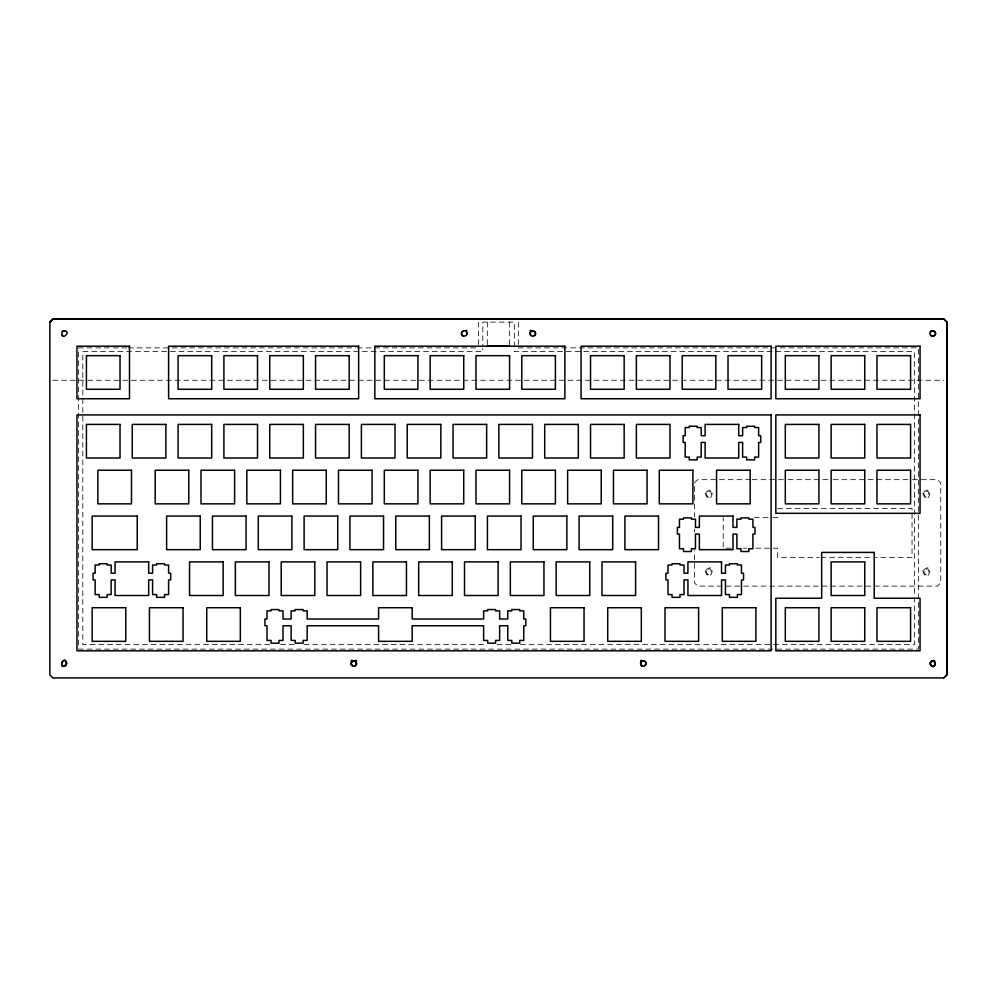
<?xml version="1.0" encoding="UTF-8"?>
<svg xmlns="http://www.w3.org/2000/svg" width="997" height="997" viewBox="0 0 997 997"><rect width="100%" height="100%" fill="white"/><g stroke="black" fill="none" stroke-linecap="round" stroke-linejoin="round"><path stroke-width="0.75" stroke-dasharray="4.99 3.74" d="M126.881 347.878L78.626 347.878L78.626 649.122L918.399 649.122L918.399 347.878L518.34 347.878M128.439 347.878L355.667 347.878M357.225 347.878L478.622 347.878M52.841 380.243L943.91 380.243M750.629 479.669L697.688 479.669L694.386 482.972L694.386 516.758M752.174 479.669L786.434 479.669M787.991 479.669L831.585 479.669M833.143 479.669L910.996 479.669M912.554 479.669L937.467 479.669L940.757 482.972L940.757 582.809L937.467 586.111L697.688 586.111L694.386 582.809L694.386 550.556M777.61 508.458L912.043 508.458L912.043 557.348L873.409 557.348M754.305 517.63L771.404 517.63M772.949 517.63L777.61 517.63L777.61 514.577M731 548.176L723.224 548.176L723.224 517.63M743.426 548.176L746.541 548.176M755.863 548.176L777.61 548.176L777.61 557.348L819.335 557.348M820.88 557.348L871.864 557.348M269.676 644.623L82.813 644.623L82.813 351.567L482.797 351.567L482.797 348.464M280.581 644.623L294.601 644.623M303.935 644.623L486.137 644.623M497.042 644.623L511.062 644.623M520.397 644.623L914.386 644.623L914.386 351.567L514.327 351.567L514.327 348.476M694.386 529.046L694.386 532.124M518.34 322.131L518.34 346.358M514.327 346.931L514.327 322.118L482.797 322.118L482.797 346.919M509.666 322.093L509.666 344.601M487.309 322.093L487.309 344.601M478.622 322.131L478.622 346.358M705.153 493.079C710.35 509.679 717.952 481.314 705.153 493.079M706.125 493.341C709.864 505.292 715.335 484.878 706.125 493.341M705.116 570.745C710.325 587.333 717.927 558.981 705.116 570.745M706.088 571.007C709.839 582.958 715.31 562.532 706.088 571.007M922.748 493.079C927.945 509.679 935.547 481.314 922.748 493.079M923.721 493.341C927.459 505.292 932.93 484.878 923.721 493.341M922.748 570.745C927.945 587.333 935.547 558.981 922.748 570.745M923.721 571.007C927.459 582.958 932.93 562.532 923.721 571.007"/><path stroke-width="1.5" d="M534.105 335.864C538.866 332.674 530.367 327.776 529.98 333.484C530.13 338.606 538.193 335.266 534.679 331.54M643.987 660.861C649.919 663.192 641.233 669.847 640.523 663.516C640.909 657.796 649.408 662.706 644.648 665.896M67.023 663.516C55.595 674.633 65.976 649.533 66.201 665.485M356.502 663.516L356.415 662.806C357.587 667.791 348.95 666.644 351.38 662.145C353.648 658.207 359.07 663.628 355.131 665.896M461.574 332.774C460.402 337.16 468.067 337.16 466.895 332.774C465.724 328.387 459.069 332.225 462.296 335.428M466.895 334.194L466.895 332.774M930.014 663.516C938.115 652.674 935.124 675.38 930.101 662.806M934.139 665.896L935.41 662.806L932.756 660.762M934.139 335.864C938.887 332.674 930.4 327.776 930.014 333.484C930.164 338.606 938.214 335.266 934.7 331.54M935.41 664.226L934.7 665.46M535.389 334.194L534.679 335.428M62.3 331.54C59.571 343.766 74.513 328.811 62.3 331.54L63.534 330.83M61.826 662.133L63.521 660.824M461.848 332.113L463.518 330.83M930.375 332.113L932.045 330.83L930.812 331.54L931.385 331.104M930.375 662.145L932.045 660.861L930.812 661.572M49.85 322.093L52.841 319.102L943.91 319.102L947.15 322.33L947.15 674.608L943.847 677.91L52.841 677.91L49.85 674.907L49.85 322.093L52.841 319.14L943.91 319.14M943.823 677.91L947.15 674.608L947.15 322.33L943.91 319.102M530.03 330.83L530.828 330.219M351.056 660.812L351.841 660.213M640.572 660.812L641.358 660.213M352.377 661.136L353.05 660.861L351.006 663.516L352.377 665.896M532.024 330.83L530.08 332.774L530.79 335.428M64.955 666.208L65.628 665.921M642.567 660.861L640.622 662.806L641.894 665.896M932.756 666.27L933.466 666.17M487.309 346.109L509.666 346.109M932.756 330.742L934.139 331.104M932.045 336.139L930.375 334.855M533.445 330.83L534.105 331.104M462.857 335.864L463.518 336.139M930.101 664.226L932.045 666.17M64.955 330.83L65.615 331.104M354.471 660.861L356.141 662.145M64.955 660.824L66.649 662.133M62.848 665.921L63.521 666.208M466.147 330.219L466.932 330.83M62.861 335.864L61.864 334.855M355.667 660.213L356.452 660.812M931.385 665.896L930.375 664.887M641.333 665.46L640.622 664.226M351.816 665.46L351.106 664.226M62.275 665.485L61.552 664.239M535.115 332.113L535.389 332.774M645.931 662.806L646.019 663.516M933.466 336.139L932.756 336.238L933.466 336.139M129.498 346.196L76.956 346.196L76.956 398.75L129.498 398.75L129.498 346.196M358.646 346.196L168.605 346.196L168.605 398.75L358.646 398.75L358.646 346.196M564.875 346.196L374.835 346.196L374.835 398.75L564.875 398.75L564.875 346.196M771.105 346.196L581.064 346.196L581.064 398.75L771.105 398.75L771.105 346.196M920.044 346.196L775.84 346.196L775.84 398.75L920.044 398.75L920.044 346.196M120.026 355.667L86.427 355.667L86.427 389.279L120.026 389.279L120.026 355.667M211.688 355.667L178.077 355.667L178.077 389.279L211.688 389.279L211.688 355.667M257.513 355.667L223.914 355.667L223.914 389.279L257.513 389.279L257.513 355.667M303.35 355.667L269.738 355.667L269.738 389.279L303.35 389.279L303.35 355.667M349.174 355.667L315.563 355.667L315.563 389.279L349.174 389.279L349.174 355.667M417.917 355.667L384.306 355.667L384.306 389.279L417.917 389.279L417.917 355.667M463.742 355.667L430.143 355.667L430.143 389.279L463.742 389.279L463.742 355.667M509.579 355.667L475.968 355.667L475.968 389.279L509.579 389.279L509.579 355.667M555.404 355.667L521.792 355.667L521.792 389.279L555.404 389.279L555.404 355.667M624.147 355.667L590.536 355.667L590.536 389.279L624.147 389.279L624.147 355.667M669.972 355.667L636.373 355.667L636.373 389.279L669.972 389.279L669.972 355.667M715.809 355.667L682.197 355.667L682.197 389.279L715.809 389.279L715.809 355.667M761.633 355.667L728.022 355.667L728.022 389.279L761.633 389.279L761.633 355.667M818.923 355.667L785.312 355.667L785.312 389.279L818.923 389.279L818.923 355.667M864.748 355.667L831.137 355.667L831.137 389.279L864.748 389.279L864.748 355.667M910.573 355.667L876.974 355.667L876.974 389.279L910.573 389.279L910.573 355.667M771.105 414.939L76.956 414.939L76.956 650.804L771.105 650.804L771.105 414.939M920.044 414.939L775.84 414.939L775.84 513.318L920.044 513.318L920.044 414.939M120.026 424.41L86.427 424.41L86.427 458.022L120.026 458.022L120.026 424.41M165.863 424.41L132.252 424.41L132.252 458.022L165.863 458.022L165.863 424.41M211.688 424.41L178.077 424.41L178.077 458.022L211.688 458.022L211.688 424.41M257.513 424.41L223.914 424.41L223.914 458.022L257.513 458.022L257.513 424.41M303.35 424.41L269.738 424.41L269.738 458.022L303.35 458.022L303.35 424.41M349.174 424.41L315.563 424.41L315.563 458.022L349.174 458.022L349.174 424.41M394.999 424.41L361.4 424.41L361.4 458.022L394.999 458.022L394.999 424.41M440.836 424.41L407.225 424.41L407.225 458.022L440.836 458.022L440.836 424.41M486.661 424.41L453.049 424.41L453.049 458.022L486.661 458.022L486.661 424.41M532.485 424.41L498.886 424.41L498.886 458.022L532.485 458.022L532.485 424.41M578.322 424.41L544.711 424.41L544.711 458.022L578.322 458.022L578.322 424.41M624.147 424.41L590.536 424.41L590.536 458.022L624.147 458.022L624.147 424.41M669.972 424.41L636.373 424.41L636.373 458.022L669.972 458.022L669.972 424.41M738.715 424.41L705.116 424.41L705.116 435.714L701.203 435.714L701.203 427.526L697.165 427.526L697.165 426.242L689.226 426.242L689.226 427.526L685.188 427.526L685.188 435.714L683.119 435.714L683.119 442.431L685.188 442.431L685.188 457.1L689.226 457.1L689.226 459.854L697.165 459.854L697.165 457.1L701.203 457.1L701.203 442.431L705.116 442.431L705.116 458.022L738.715 458.022L738.715 442.431L742.628 442.431L742.628 457.1L746.666 457.1L746.666 459.854L754.604 459.854L754.604 457.1L758.642 457.1L758.642 442.431L760.723 442.431L760.723 435.714L758.642 435.714L758.642 427.526L754.604 427.526L754.604 426.242L746.666 426.242L746.666 427.526L742.628 427.526L742.628 435.714L738.715 435.714L738.715 424.41M818.923 424.41L785.312 424.41L785.312 458.022L818.923 458.022L818.923 424.41M864.748 424.41L831.137 424.41L831.137 458.022L864.748 458.022L864.748 424.41M910.573 424.41L876.974 424.41L876.974 458.022L910.573 458.022L910.573 424.41M131.492 470.235L97.88 470.235L97.88 503.846L131.492 503.846L131.492 470.235M188.769 470.235L155.171 470.235L155.171 503.846L188.769 503.846L188.769 470.235M234.607 470.235L200.995 470.235L200.995 503.846L234.607 503.846L234.607 470.235M280.431 470.235L246.82 470.235L246.82 503.846L280.431 503.846L280.431 470.235M326.256 470.235L292.657 470.235L292.657 503.846L326.256 503.846L326.256 470.235M372.093 470.235L338.482 470.235L338.482 503.846L372.093 503.846L372.093 470.235M417.917 470.235L384.306 470.235L384.306 503.846L417.917 503.846L417.917 470.235M463.742 470.235L430.143 470.235L430.143 503.846L463.742 503.846L463.742 470.235M509.579 470.235L475.968 470.235L475.968 503.846L509.579 503.846L509.579 470.235M555.404 470.235L521.792 470.235L521.792 503.846L555.404 503.846L555.404 470.235M601.228 470.235L567.629 470.235L567.629 503.846L601.228 503.846L601.228 470.235M647.065 470.235L613.454 470.235L613.454 503.846L647.065 503.846L647.065 470.235M692.89 470.235L659.279 470.235L659.279 503.846L692.89 503.846L692.89 470.235M750.18 470.235L716.569 470.235L716.569 503.846L750.18 503.846L750.18 470.235M818.923 470.235L785.312 470.235L785.312 503.846L818.923 503.846L818.923 470.235M864.748 470.235L831.137 470.235L831.137 503.846L864.748 503.846L864.748 470.235M910.573 470.235L876.974 470.235L876.974 503.846L910.573 503.846L910.573 470.235M137.212 516.072L92.148 516.072L92.148 549.671L137.212 549.671L137.212 516.072M200.235 516.072L166.624 516.072L166.624 549.671L200.235 549.671L200.235 516.072M246.06 516.072L212.448 516.072L212.448 549.671L246.06 549.671L246.06 516.072M291.884 516.072L258.285 516.072L258.285 549.671L291.884 549.671L291.884 516.072M337.721 516.072L304.11 516.072L304.11 549.671L337.721 549.671L337.721 516.072M383.546 516.072L349.935 516.072L349.935 549.671L383.546 549.671L383.546 516.072M429.371 516.072L395.772 516.072L395.772 549.671L429.371 549.671L429.371 516.072M475.208 516.072L441.596 516.072L441.596 549.671L475.208 549.671L475.208 516.072M521.032 516.072L487.421 516.072L487.421 549.671L521.032 549.671L521.032 516.072M566.857 516.072L533.258 516.072L533.258 549.671L566.857 549.671L566.857 516.072M612.694 516.072L579.083 516.072L579.083 549.671L612.694 549.671L612.694 516.072M658.519 516.072L624.907 516.072L624.907 549.671L658.519 549.671L658.519 516.072M732.994 516.072L699.383 516.072L699.383 527.376L695.47 527.376L695.47 519.188L691.444 519.188L691.444 517.904L683.493 517.904L683.493 519.188L679.468 519.188L679.468 527.376L677.387 527.376L677.387 534.093L679.468 534.093L679.468 548.761L683.493 548.761L683.493 551.503L691.444 551.503L691.444 548.761L695.47 548.761L695.47 534.093L699.383 534.093L699.383 549.671L732.994 549.671L732.994 534.093L736.895 534.093L736.895 548.761L740.933 548.761L740.933 551.503L748.884 551.503L748.884 548.761L752.909 548.761L752.909 534.093L754.991 534.093L754.991 527.376L752.909 527.376L752.909 519.188L748.884 519.188L748.884 517.904L740.933 517.904L740.933 519.188L736.895 519.188L736.895 527.376L732.994 527.376L732.994 516.072M874.219 552.425L821.665 552.425L821.665 598.25L775.84 598.25L775.84 650.804L920.044 650.804L920.044 598.25L874.219 598.25L874.219 552.425M148.678 561.897L115.066 561.897L115.066 573.2L111.153 573.2L111.153 565.012L107.115 565.012L107.115 563.729L99.177 563.729L99.177 565.012L95.139 565.012L95.139 573.2L93.07 573.2L93.07 579.918L95.139 579.918L95.139 594.586L99.177 594.586L99.177 597.34L107.115 597.34L107.115 594.586L111.153 594.586L111.153 579.918L115.066 579.918L115.066 595.508L148.678 595.508L148.678 579.918L152.578 579.918L152.578 594.586L156.616 594.586L156.616 597.34L164.555 597.34L164.555 594.586L168.593 594.586L168.593 579.918L170.674 579.918L170.674 573.2L168.593 573.2L168.593 565.012L164.555 565.012L164.555 563.729L156.616 563.729L156.616 565.012L152.578 565.012L152.578 573.2L148.678 573.2L148.678 561.897M223.141 561.897L189.542 561.897L189.542 595.508L223.141 595.508L223.141 561.897M268.978 561.897L235.367 561.897L235.367 595.508L268.978 595.508L268.978 561.897M314.803 561.897L281.191 561.897L281.191 595.508L314.803 595.508L314.803 561.897M360.627 561.897L327.028 561.897L327.028 595.508L360.627 595.508L360.627 561.897M406.464 561.897L372.853 561.897L372.853 595.508L406.464 595.508L406.464 561.897M452.289 561.897L418.678 561.897L418.678 595.508L452.289 595.508L452.289 561.897M498.114 561.897L464.515 561.897L464.515 595.508L498.114 595.508L498.114 561.897M543.951 561.897L510.339 561.897L510.339 595.508L543.951 595.508L543.951 561.897M589.775 561.897L556.164 561.897L556.164 595.508L589.775 595.508L589.775 561.897M635.6 561.897L602.001 561.897L602.001 595.508L635.6 595.508L635.6 561.897M721.529 561.897L687.93 561.897L687.93 573.2L684.017 573.2L684.017 565.012L679.979 565.012L679.979 563.729L672.04 563.729L672.04 565.012L668.002 565.012L668.002 573.2L665.934 573.2L665.934 579.918L668.002 579.918L668.002 594.586L672.04 594.586L672.04 597.34L679.979 597.34L679.979 594.586L684.017 594.586L684.017 579.918L687.93 579.918L687.93 595.508L721.529 595.508L721.529 579.918L725.442 579.918L725.442 594.586L729.48 594.586L729.48 597.34L737.419 597.34L737.419 594.586L741.456 594.586L741.456 579.918L743.525 579.918L743.525 573.2L741.456 573.2L741.456 565.012L737.419 565.012L737.419 563.729L729.48 563.729L729.48 565.012L725.442 565.012L725.442 573.2L721.529 573.2L721.529 561.897M864.748 561.897L831.137 561.897L831.137 595.508L864.748 595.508L864.748 561.897M125.759 607.721L92.148 607.721L92.148 641.333L125.759 641.333L125.759 607.721M183.049 607.721L149.438 607.721L149.438 641.333L183.049 641.333L183.049 607.721M240.327 607.721L206.728 607.721L206.728 641.333L240.327 641.333L240.327 607.721M412.185 607.721L378.586 607.721L378.586 619.025L307.151 619.025L307.151 610.849L303.113 610.849L303.113 609.553L295.174 609.553L295.174 610.849L291.136 610.849L291.136 619.025L283.011 619.025L283.011 610.849L278.986 610.849L278.986 609.553L271.034 609.553L271.034 610.849L266.997 610.849L266.997 619.025L264.928 619.025L264.928 625.755L266.997 625.755L266.997 640.423L271.034 640.423L271.034 643.165L278.986 643.165L278.986 640.423L283.011 640.423L283.011 625.755L291.136 625.755L291.136 640.423L295.174 640.423L295.174 643.165L303.113 643.165L303.113 640.423L307.151 640.423L307.151 625.755L378.586 625.755L378.586 641.333L412.185 641.333L412.185 625.755L483.62 625.755L483.62 640.423L487.658 640.423L487.658 643.165L495.596 643.165L495.596 640.423L499.634 640.423L499.634 625.755L507.76 625.755L507.76 640.423L511.785 640.423L511.785 643.165L519.736 643.165L519.736 640.423L523.761 640.423L523.761 625.755L525.843 625.755L525.843 619.025L523.761 619.025L523.761 610.849L519.736 610.849L519.736 609.553L511.785 609.553L511.785 610.849L507.76 610.849L507.76 619.025L499.634 619.025L499.634 610.849L495.596 610.849L495.596 609.553L487.658 609.553L487.658 610.849L483.62 610.849L483.62 619.025L412.185 619.025L412.185 607.721M584.043 607.721L550.444 607.721L550.444 641.333L584.043 641.333L584.043 607.721M641.333 607.721L607.721 607.721L607.721 641.333L641.333 641.333L641.333 607.721M698.623 607.721L665.011 607.721L665.011 641.333L698.623 641.333L698.623 607.721M755.9 607.721L722.302 607.721L722.302 641.333L755.9 641.333L755.9 607.721M818.923 607.721L785.312 607.721L785.312 641.333L818.923 641.333L818.923 607.721M864.748 607.721L831.137 607.721L831.137 641.333L864.748 641.333L864.748 607.721M910.573 607.721L876.974 607.721L876.974 641.333L910.573 641.333L910.573 607.721"/></g></svg>
